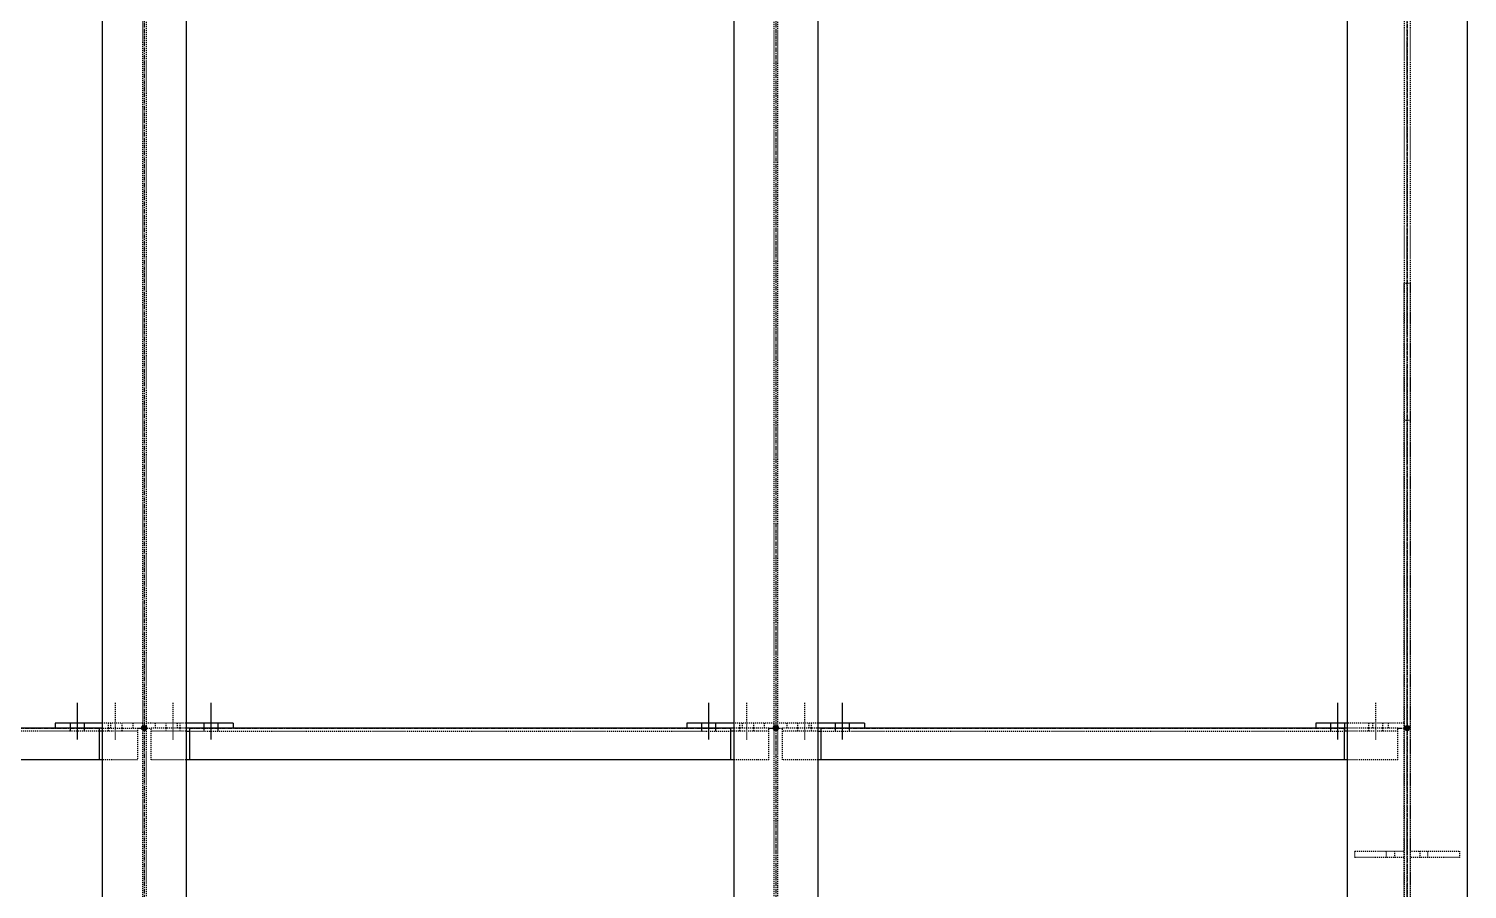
# Model space of a CAD drawing. Header units: millimetres. Extents: x 2102 to 20742, y 12631 to 26594.
# Drawn here: x 17949 to 20227, y 17766 to 19128 of the extents above; entities that cross this region are included whole.
import ezdxf

# ---------------------------------------------------------------- set-up
doc = ezdxf.new("R2010")
doc.units = ezdxf.units.MM
for name, pattern in [('CENTER', [12.7, 7.9375, -1.5875, 1.5875, -1.5875]), ('DXK_LINE_DOT2', [3.9198, 1.9599, -1.9599]), ('DXK_LINE_DOT5', [7.8785, 2.979, -0.9799, 0.9799, -0.9799, 0.9799, -0.9799])]:
    doc.linetypes.add(name, pattern=pattern)
for name, color, linetype in [('1', 7, 'Continuous'), ('2', 7, 'Continuous'), ('4', 7, 'Continuous')]:
    doc.layers.add(name, color=color, linetype=linetype)

# ---------------------------------------------------------------- blocks, each defined once
blk = doc.blocks.new('GridLine-116860372-116904 - 114867')
at = {"layer": '2', "color": 7, "linetype": 'DXK_LINE_DOT5'}
blk.add_line((23950.6, 12454.5), (23950.6, 27661.7), dxfattribs=at)
blk = doc.blocks.new('Part-116860372-115040 - 114867')
at = {"layer": '4', "linetype": 'Continuous'}
for points in [[(22700.6, 17190.8, -1), (22700.6, 17200.8, -1)], [(23950.6, 17190.8, -1), (23950.6, 17200.8, -1)]]:
    blk.add_hatch(color=4, dxfattribs=at).paths.add_polyline_path(points)
at = {"layer": '1', "color": 6, "linetype": 'DXK_LINE_DOT2'}
for p, q in [((22714.1, 17133.3), (22714.1, 17195.8)), ((22790.1, 17195.8), (22714.1, 17195.8)), ((22783.8, 17189.6), (22714.1, 17189.6)), ((22790.1, 17189.6), (23825.6, 17189.6)), ((23932.2, 17195.8), (23825.6, 17195.8)), ((23932.2, 17189.6), (23831.8, 17189.6)), ((23932.2, 17133.3), (23932.2, 17195.8)), ((22783.8, 17133.3), (22714.1, 17133.3)), ((23932.2, 17133.3), (23831.8, 17133.3))]:
    blk.add_line(p, q, dxfattribs=at)
at = {"layer": '2', "color": 2, "linetype": 'Continuous'}
for p, q in [((22783.8, 17189.6), (22790.1, 17189.6)), ((23825.6, 17195.8), (22790.1, 17195.8)), ((22790.1, 17195.8), (22790.1, 17133.3)), ((23825.6, 17195.8), (23825.6, 17133.3)), ((23831.8, 17189.6), (23825.6, 17189.6)), ((23831.8, 17133.3), (22783.8, 17133.3))]:
    blk.add_line(p, q, dxfattribs=at)
at = {"layer": '4', "color": 4, "linetype": 'CENTER'}
for p, q in [((22700.6, 17195.8), (22714.1, 17195.8)), ((22790.1, 17195.8), (23825.6, 17195.8)), ((23932.2, 17195.8), (23950.6, 17195.8))]:
    blk.add_line(p, q, dxfattribs=at)
at = {"layer": '4', "color": 4, "linetype": 'Continuous'}
for centre in [(22700.6, 17195.8), (23950.6, 17195.8)]:
    blk.add_circle(centre, 5, dxfattribs=at)
blk = doc.blocks.new('Part-116860372-115002 - 114867')
at = {"layer": '4', "linetype": 'Continuous'}
for points in [[(22700.6, 18803.3, -1), (22700.6, 18813.3, -1)], [(22700.6, 15578.3, -1), (22700.6, 15588.3, -1)]]:
    blk.add_hatch(color=4, dxfattribs=at).paths.add_polyline_path(points)
at = {"layer": '1', "color": 6, "linetype": 'DXK_LINE_DOT2'}
for p, q in [((22783.8, 18794.1), (22617.3, 18794.1)), ((22617.3, 18794.1), (22617.3, 18689.6)), ((22697, 18794.1), (22697, 15597.5)), ((22704.1, 18794.1), (22704.1, 15597.5)), ((22783.8, 18794.1), (22783.8, 18704.8)), ((22735.6, 18698.5), (22617.3, 18698.5)), ((22617.3, 15702.1), (22617.3, 15597.5)), ((22735.5, 15693.1), (22617.3, 15693.1)), ((22783.8, 15686.9), (22783.8, 15597.5)), ((22783.8, 15597.5), (22617.3, 15597.5))]:
    blk.add_line(p, q, dxfattribs=at)
at = {"layer": '2', "color": 2, "linetype": 'Continuous'}
for p, q in [((22617.3, 18689.6), (22617.3, 15702.1)), ((22783.8, 18698.5), (22735.6, 18698.5)), ((22783.8, 18704.8), (22783.8, 15686.9)), ((22783.8, 15693.1), (22735.5, 15693.1))]:
    blk.add_line(p, q, dxfattribs=at)
at = {"layer": '4', "color": 4, "linetype": 'CENTER'}
blk.add_line((22700.6, 18808.3), (22700.6, 15583.3), dxfattribs=at)
at = {"layer": '4', "color": 4, "linetype": 'Continuous'}
for centre in [(22700.6, 18808.3), (22700.6, 15583.3)]:
    blk.add_circle(centre, 5, dxfattribs=at)
blk = doc.blocks.new('Part-116860372-115003 - 114867')
at = {"layer": '4', "linetype": 'Continuous'}
for points in [[(21450.6, 18803.3, -1), (21450.6, 18813.3, -1)], [(21450.6, 15578.3, -1), (21450.6, 15588.3, -1)]]:
    blk.add_hatch(color=4, dxfattribs=at).paths.add_polyline_path(points)
at = {"layer": '1', "color": 6, "linetype": 'DXK_LINE_DOT2'}
for p, q in [((21533.8, 18794.1), (21367.3, 18794.1)), ((21367.3, 18794.1), (21367.3, 18704.8)), ((21447, 18794.1), (21447, 18704.8)), ((21454.1, 18794.1), (21454.1, 18691.6)), ((21533.8, 18794.1), (21533.8, 18704.8)), ((21447, 18698.5), (21447, 15693.1)), ((21454.1, 18691.6), (21454.1, 15693.1)), ((21367.3, 15686.9), (21367.3, 15597.5)), ((21447, 15597.5), (21447, 15686.9)), ((21454.1, 15686.9), (21454.1, 15597.5)), ((21533.8, 15686.9), (21533.8, 15597.5)), ((21533.8, 15597.5), (21367.3, 15597.5))]:
    blk.add_line(p, q, dxfattribs=at)
at = {"layer": '2', "color": 2, "linetype": 'Continuous'}
for p, q in [((21367.3, 18704.8), (21367.3, 15686.9)), ((21533.8, 18698.5), (21367.3, 18698.5)), ((21447, 18704.8), (21447, 18698.5)), ((21454.1, 18704.8), (21454.1, 18698.5)), ((21533.8, 18704.8), (21533.8, 15686.9)), ((21533.8, 15693.1), (21367.3, 15693.1)), ((21447, 15693.1), (21447, 15686.9)), ((21454.1, 15693.1), (21454.1, 15686.9))]:
    blk.add_line(p, q, dxfattribs=at)
at = {"layer": '4', "color": 4, "linetype": 'CENTER'}
blk.add_line((21450.6, 18808.3), (21450.6, 15583.3), dxfattribs=at)
at = {"layer": '4', "color": 4, "linetype": 'Continuous'}
for centre in [(21450.6, 18808.3), (21450.6, 15583.3)]:
    blk.add_circle(centre, 5, dxfattribs=at)
blk = doc.blocks.new('Part-116860372-115005 - 114867')
at = {"layer": '1', "color": 6, "linetype": 'DXK_LINE_DOT2'}
for p, q in [((23944.7, 20971.6), (23944.7, 12953.3)), ((23956.4, 20971.6), (23956.4, 12953.3))]:
    blk.add_line(p, q, dxfattribs=at)
at = {"layer": '2', "color": 2, "linetype": 'Continuous'}
for p, q in [((23831.8, 18689.6), (23831.8, 15702.1)), ((24069.3, 18689.6), (24069.3, 15702.1))]:
    blk.add_line(p, q, dxfattribs=at)
at = {"layer": '4', "color": 4, "linetype": 'CENTER'}
blk.add_line((23950.6, 21320.8), (23950.6, 12570.8), dxfattribs=at)
blk = doc.blocks.new('Part-116860372-115038 - 114867')
at = {"layer": '4', "linetype": 'Continuous'}
for points in [[(20200.6, 17190.8, -1), (20200.6, 17200.8, -1)], [(21450.6, 17190.8, -1), (21450.6, 17200.8, -1)]]:
    blk.add_hatch(color=4, dxfattribs=at).paths.add_polyline_path(points)
at = {"layer": '1', "color": 6, "linetype": 'DXK_LINE_DOT2'}
for p, q in [((20216.8, 17195.8), (20216.8, 17133.3)), ((20363.1, 17195.8), (20216.8, 17195.8)), ((20356.8, 17189.6), (20216.8, 17189.6)), ((21361.1, 17189.6), (20363.1, 17189.6)), ((21361.1, 17195.8), (21437, 17195.8)), ((21437, 17189.6), (21367.3, 17189.6)), ((21437, 17195.8), (21437, 17133.3)), ((20356.8, 17133.3), (20216.8, 17133.3)), ((21437, 17133.3), (21367.3, 17133.3))]:
    blk.add_line(p, q, dxfattribs=at)
at = {"layer": '2', "color": 2, "linetype": 'Continuous'}
for p, q in [((20363.1, 17189.6), (20356.8, 17189.6)), ((21361.1, 17195.8), (20363.1, 17195.8)), ((20363.1, 17133.3), (20363.1, 17195.8)), ((21361.1, 17195.8), (21361.1, 17133.3)), ((21367.3, 17189.6), (21361.1, 17189.6)), ((21367.3, 17133.3), (20356.8, 17133.3))]:
    blk.add_line(p, q, dxfattribs=at)
at = {"layer": '4', "color": 4, "linetype": 'CENTER'}
for p, q in [((20200.6, 17195.8), (20216.8, 17195.8)), ((20363.1, 17195.8), (21361.1, 17195.8)), ((21437, 17195.8), (21450.6, 17195.8))]:
    blk.add_line(p, q, dxfattribs=at)
at = {"layer": '4', "color": 4, "linetype": 'Continuous'}
for centre in [(20200.6, 17195.8), (21450.6, 17195.8)]:
    blk.add_circle(centre, 5, dxfattribs=at)
blk = doc.blocks.new('Part-116860372-115039 - 114867')
at = {"layer": '4', "linetype": 'Continuous'}
for points in [[(21450.6, 17190.8, -1), (21450.6, 17200.8, -1)], [(22700.6, 17190.8, -1), (22700.6, 17200.8, -1)]]:
    blk.add_hatch(color=4, dxfattribs=at).paths.add_polyline_path(points)
at = {"layer": '1', "color": 6, "linetype": 'DXK_LINE_DOT2'}
for p, q in [((21464.1, 17133.3), (21464.1, 17195.8)), ((21540.1, 17195.8), (21464.1, 17195.8)), ((21533.8, 17189.6), (21464.1, 17189.6)), ((21540.1, 17189.6), (22611.1, 17189.6)), ((22687, 17195.8), (22611.1, 17195.8)), ((22687, 17189.6), (22617.3, 17189.6)), ((22687, 17133.3), (22687, 17195.8)), ((21533.8, 17133.3), (21464.1, 17133.3)), ((22687, 17133.3), (22617.3, 17133.3))]:
    blk.add_line(p, q, dxfattribs=at)
at = {"layer": '2', "color": 2, "linetype": 'Continuous'}
for p, q in [((21533.8, 17189.6), (21540.1, 17189.6)), ((22611.1, 17195.8), (21540.1, 17195.8)), ((21540.1, 17195.8), (21540.1, 17133.3)), ((22611.1, 17195.8), (22611.1, 17133.3)), ((22617.3, 17189.6), (22611.1, 17189.6)), ((22617.3, 17133.3), (21533.8, 17133.3))]:
    blk.add_line(p, q, dxfattribs=at)
at = {"layer": '4', "color": 4, "linetype": 'CENTER'}
for p, q in [((21450.6, 17195.8), (21464.1, 17195.8)), ((21540.1, 17195.8), (22611.1, 17195.8)), ((22687, 17195.8), (22700.6, 17195.8))]:
    blk.add_line(p, q, dxfattribs=at)
at = {"layer": '4', "color": 4, "linetype": 'Continuous'}
for centre in [(21450.6, 17195.8), (22700.6, 17195.8)]:
    blk.add_circle(centre, 5, dxfattribs=at)
blk = doc.blocks.new('Part-116860372-115814 - 114867')
at = {"layer": '1', "color": 6, "linetype": 'DXK_LINE_DOT2'}
for p, q in [((22697, 17205.8), (22617.3, 17205.8)), ((22634.5, 17195.8), (22634.5, 17205.8)), ((22678.3, 17195.8), (22678.3, 17205.8)), ((22697, 17205.8), (22697, 17195.8))]:
    blk.add_line(p, q, dxfattribs=at)
at = {"layer": '2', "color": 2, "linetype": 'Continuous'}
for p, q in [((22617.3, 17205.8), (22524.5, 17205.8)), ((22524.5, 17205.8), (22524.5, 17195.8)), ((22617.3, 17195.8), (22611.1, 17195.8))]:
    blk.add_line(p, q, dxfattribs=at)
blk = doc.blocks.new('Part-116860372-115812 - 114867')
at = {"layer": '1', "color": 6, "linetype": 'DXK_LINE_DOT2'}
for p, q in [((22783.8, 17205.8), (22704.1, 17205.8)), ((22722.9, 17195.8), (22722.9, 17205.8)), ((22766.6, 17195.8), (22766.6, 17205.8))]:
    blk.add_line(p, q, dxfattribs=at)
at = {"layer": '2', "color": 2, "linetype": 'Continuous'}
for p, q in [((22876.6, 17205.8), (22783.8, 17205.8)), ((22876.6, 17205.8), (22876.6, 17195.8)), ((22790.1, 17195.8), (22783.8, 17195.8))]:
    blk.add_line(p, q, dxfattribs=at)
blk = doc.blocks.new('Part-116860372-115820 - 114867')
at = {"layer": '1', "color": 6, "linetype": 'DXK_LINE_DOT2'}
for p, q in [((23944.7, 17205.8), (23831.8, 17205.8)), ((23882.2, 17195.8), (23882.2, 17205.8)), ((23913.5, 17195.8), (23913.5, 17205.8)), ((23944.7, 17205.8), (23944.7, 17195.8))]:
    blk.add_line(p, q, dxfattribs=at)
at = {"layer": '2', "color": 2, "linetype": 'Continuous'}
for p, q in [((23831.8, 17205.8), (23769.7, 17205.8)), ((23769.7, 17205.8), (23769.7, 17195.8)), ((23831.8, 17195.8), (23825.6, 17195.8))]:
    blk.add_line(p, q, dxfattribs=at)
blk = doc.blocks.new('Bolt-116860372-115819 - 114867')
at = {"layer": '1', "color": 1, "linetype": 'DXK_LINE_DOT2'}
for p, q in [((21393.3, 17173.3), (21393.3, 17245.8)), ((21379.5, 17195.8), (21379.5, 17205.8)), ((21407, 17195.8), (21407, 17205.8)), ((21379.5, 17189.6), (21379.5, 17195.8)), ((21407, 17189.6), (21407, 17195.8))]:
    blk.add_line(p, q, dxfattribs=at)
at = {"layer": '2', "color": 1, "linetype": 'Continuous'}
for p, q in [((21318.3, 17173.3), (21318.3, 17245.8)), ((21304.5, 17195.8), (21304.5, 17205.8)), ((21332, 17195.8), (21332, 17205.8)), ((21304.5, 17189.6), (21304.5, 17195.8)), ((21332, 17189.6), (21332, 17195.8))]:
    blk.add_line(p, q, dxfattribs=at)
blk = doc.blocks.new('Part-116860372-115815 - 114867')
at = {"layer": '1', "color": 6, "linetype": 'DXK_LINE_DOT2'}
for p, q in [((21447, 17205.8), (21367.3, 17205.8)), ((21384.5, 17195.8), (21384.5, 17205.8)), ((21428.3, 17195.8), (21428.3, 17205.8)), ((21447, 17205.8), (21447, 17195.8))]:
    blk.add_line(p, q, dxfattribs=at)
at = {"layer": '2', "color": 2, "linetype": 'Continuous'}
for p, q in [((21367.3, 17205.8), (21274.5, 17205.8)), ((21274.5, 17205.8), (21274.5, 17195.8)), ((21367.3, 17195.8), (21361.1, 17195.8))]:
    blk.add_line(p, q, dxfattribs=at)
blk = doc.blocks.new('Part-116860372-115813 - 114867')
at = {"layer": '1', "color": 6, "linetype": 'DXK_LINE_DOT2'}
for p, q in [((21533.8, 17205.8), (21454.1, 17205.8)), ((21472.9, 17195.8), (21472.9, 17205.8)), ((21516.6, 17195.8), (21516.6, 17205.8))]:
    blk.add_line(p, q, dxfattribs=at)
at = {"layer": '2', "color": 2, "linetype": 'Continuous'}
for p, q in [((21626.6, 17205.8), (21533.8, 17205.8)), ((21626.6, 17205.8), (21626.6, 17195.8)), ((21540.1, 17195.8), (21533.8, 17195.8))]:
    blk.add_line(p, q, dxfattribs=at)
blk = doc.blocks.new('Bolt-116860372-115816 - 114867')
at = {"layer": '1', "color": 1, "linetype": 'DXK_LINE_DOT2'}
for p, q in [((22757.9, 17173.3), (22757.9, 17245.8)), ((22744.1, 17195.8), (22744.1, 17205.8)), ((22771.6, 17195.8), (22771.6, 17205.8)), ((22744.1, 17189.6), (22744.1, 17195.8)), ((22771.6, 17189.6), (22771.6, 17195.8))]:
    blk.add_line(p, q, dxfattribs=at)
at = {"layer": '2', "color": 1, "linetype": 'Continuous'}
for p, q in [((22832.9, 17173.3), (22832.9, 17245.8)), ((22819.1, 17195.8), (22819.1, 17205.8)), ((22846.6, 17195.8), (22846.6, 17205.8)), ((22819.1, 17189.6), (22819.1, 17195.8)), ((22846.6, 17189.6), (22846.6, 17195.8))]:
    blk.add_line(p, q, dxfattribs=at)
blk = doc.blocks.new('Bolt-116860372-115817 - 114867')
at = {"layer": '1', "color": 1, "linetype": 'DXK_LINE_DOT2'}
for p, q in [((21507.9, 17173.3), (21507.9, 17245.8)), ((21494.1, 17195.8), (21494.1, 17205.8)), ((21521.6, 17195.8), (21521.6, 17205.8)), ((21494.1, 17189.6), (21494.1, 17195.8)), ((21521.6, 17189.6), (21521.6, 17195.8))]:
    blk.add_line(p, q, dxfattribs=at)
at = {"layer": '2', "color": 1, "linetype": 'Continuous'}
for p, q in [((21582.9, 17173.3), (21582.9, 17245.8)), ((21569.1, 17195.8), (21569.1, 17205.8)), ((21596.6, 17195.8), (21596.6, 17205.8)), ((21569.1, 17189.6), (21569.1, 17195.8)), ((21596.6, 17189.6), (21596.6, 17195.8))]:
    blk.add_line(p, q, dxfattribs=at)
blk = doc.blocks.new('Bolt-116860372-115818 - 114867')
at = {"layer": '1', "color": 1, "linetype": 'DXK_LINE_DOT2'}
for p, q in [((22643.3, 17173.3), (22643.3, 17245.8)), ((22629.5, 17195.8), (22629.5, 17205.8)), ((22657, 17195.8), (22657, 17205.8)), ((22629.5, 17189.6), (22629.5, 17195.8)), ((22657, 17189.6), (22657, 17195.8))]:
    blk.add_line(p, q, dxfattribs=at)
at = {"layer": '2', "color": 1, "linetype": 'Continuous'}
for p, q in [((22568.3, 17173.3), (22568.3, 17245.8)), ((22554.5, 17195.8), (22554.5, 17205.8)), ((22582, 17195.8), (22582, 17205.8)), ((22554.5, 17189.6), (22554.5, 17195.8)), ((22582, 17189.6), (22582, 17195.8))]:
    blk.add_line(p, q, dxfattribs=at)
blk = doc.blocks.new('Bolt-116860372-115821 - 114867')
at = {"layer": '1', "color": 1, "linetype": 'DXK_LINE_DOT2'}
for p, q in [((23888.5, 17173.3), (23888.5, 17245.8)), ((23874.7, 17195.8), (23874.7, 17205.8)), ((23902.2, 17195.8), (23902.2, 17205.8)), ((23874.7, 17189.6), (23874.7, 17195.8)), ((23902.2, 17189.6), (23902.2, 17195.8))]:
    blk.add_line(p, q, dxfattribs=at)
at = {"layer": '2', "color": 1, "linetype": 'Continuous'}
for p, q in [((23813.5, 17173.3), (23813.5, 17245.8)), ((23799.7, 17195.8), (23799.7, 17205.8)), ((23827.2, 17195.8), (23827.2, 17205.8)), ((23799.7, 17189.6), (23799.7, 17195.8)), ((23827.2, 17189.6), (23827.2, 17195.8))]:
    blk.add_line(p, q, dxfattribs=at)
blk = doc.blocks.new('Part-116860372-156481 - 114867')
at = {"layer": '1', "color": 6, "linetype": 'DXK_LINE_DOT2'}
for p, q in [((23847, 16939.7), (23847, 16952.2)), ((23847, 16952.2), (23944.3, 16952.2)), ((23909.5, 16939.7), (23909.5, 16952.2)), ((23925.6, 16952.2), (23925.6, 16939.7)), ((23944.3, 16939.7), (23847, 16939.7))]:
    blk.add_line(p, q, dxfattribs=at)
blk = doc.blocks.new('Part-116860372-156480 - 114867')
at = {"layer": '1', "color": 6, "linetype": 'DXK_LINE_DOT2'}
for p, q in [((23956.8, 18075.9), (23944.3, 18075.9)), ((23944.3, 15816), (23944.3, 18075.9)), ((23956.8, 15816), (23956.8, 18075.9)), ((23956.8, 17804.8), (23944.3, 17804.8)), ((23944.3, 16087.3), (23956.8, 16087.3)), ((23956.8, 15816), (23944.3, 15816))]:
    blk.add_line(p, q, dxfattribs=at)
blk = doc.blocks.new('Part-116860372-156482 - 114867')
at = {"layer": '1', "color": 6, "linetype": 'DXK_LINE_DOT2'}
for p, q in [((23956.8, 16952.2), (24054.1, 16952.2)), ((23975.6, 16952.2), (23975.6, 16939.7)), ((23991.6, 16939.7), (23991.6, 16952.2)), ((24054.1, 16952.2), (24054.1, 16939.7)), ((24054.1, 16939.7), (23956.8, 16939.7))]:
    blk.add_line(p, q, dxfattribs=at)

msp = doc.modelspace()

# ---------------------------------------------------------------- block references
at = {"xscale": 0.8, "yscale": 0.8, "zscale": 0.8}
for name in ['GridLine-116860372-116904 - 114867', 'Part-116860372-115005 - 114867', 'Part-116860372-115003 - 114867', 'Part-116860372-115002 - 114867', 'Part-116860372-156480 - 114867', 'Bolt-116860372-115819 - 114867', 'Bolt-116860372-115817 - 114867', 'Bolt-116860372-115818 - 114867', 'Bolt-116860372-115816 - 114867', 'Bolt-116860372-115821 - 114867', 'Part-116860372-115038 - 114867', 'Part-116860372-115815 - 114867', 'Part-116860372-115039 - 114867', 'Part-116860372-115813 - 114867', 'Part-116860372-115814 - 114867', 'Part-116860372-115040 - 114867', 'Part-116860372-115812 - 114867', 'Part-116860372-115820 - 114867', 'Part-116860372-156481 - 114867', 'Part-116860372-156482 - 114867']:
    msp.add_blockref(name, (971.5, 4264.2), dxfattribs=at)

doc.saveas('drawing.dxf')
